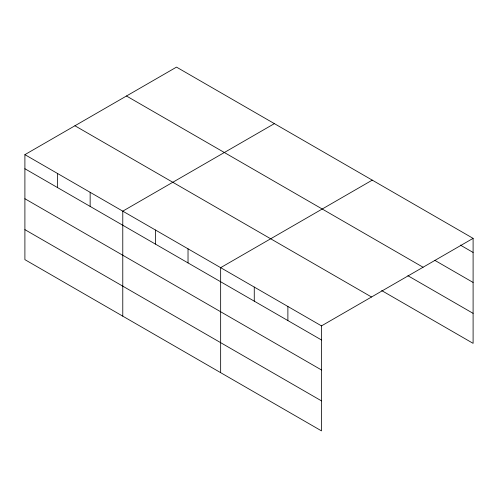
<?xml version="1.0" encoding="UTF-8"?>
<svg xmlns="http://www.w3.org/2000/svg" width="498" height="498" viewBox="0 0 498 498"><rect width="100%" height="100%" fill="white"/><g stroke="black" fill="none" stroke-linecap="round" stroke-linejoin="round"><path stroke-width="0.75" d="M381.667 290.564L473.1 343.352L473.1 238.355L176.504 67.118L24.9 154.648L24.9 259.645L321.496 430.882L321.496 325.885L24.9 154.648M274.379 123.629L122.776 211.152L122.776 316.155M372.255 180.133L220.651 267.663L220.651 372.66M321.496 325.885L473.1 238.355M460.326 245.072L473.1 252.449M434.779 260.323L473.1 282.447M126.473 96.002L423.07 267.239M407.887 275.705L473.1 313.354M74.93 125.764L371.527 297.001M24.9 168.741L321.496 339.978M24.9 198.739L321.496 369.977M24.9 229.646L321.496 400.884M287.881 306.475L287.881 320.569M254.266 287.072L254.266 301.166M188.026 248.826L188.026 262.919M155.401 229.989L155.401 244.082M90.15 192.321L90.15 206.415M57.525 173.485L57.525 187.578"/></g></svg>
